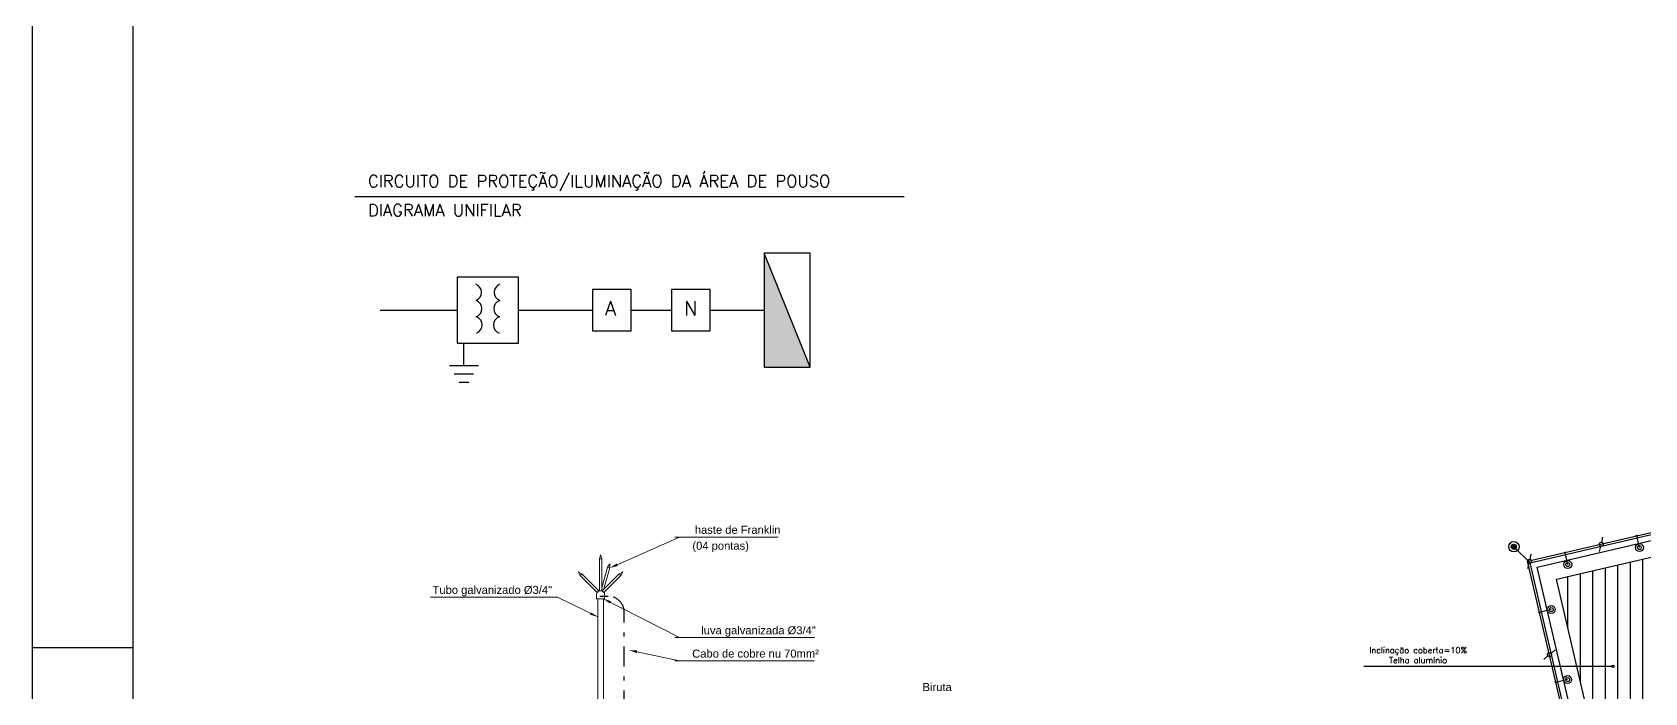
# Model space of a CAD drawing. Header units: millimetres. Extents: x 682 to 1119, y 341 to 434.
# Drawn here: x 779.51 to 819.82, y 370.04 to 386.56 of the extents above; entities that cross this region are included whole.
import ezdxf
from ezdxf.enums import TextEntityAlignment as Align

# ---------------------------------------------------------------- set-up
doc = ezdxf.new("R2010")
doc.units = ezdxf.units.MM
doc.linetypes.add('DASHDOT', pattern=[1, 0.5, -0.25, 0, -0.25])
for name, color, linetype in [('02', 2, 'Continuous'), ('04', 4, 'Continuous'), ('ALV', 6, 'Continuous'), ('AR-ALVENARIA_EM_VISTA-002-C', 2, 'Continuous'), ('AR-COBERTURA_EM_VISTA-002-C', 2, 'Continuous'), ('AR-INDICAÇÕES_GRÁFICAS-002-C', 2, 'Continuous'), ('AR-TEXTOS_ALTURA_6_0MM-005-C', 5, 'Continuous'), ('M', 2, 'Continuous'), ('Pena_1', 1, 'Continuous'), ('PENA_2', 2, 'Continuous'), ('PENA_6', 5, 'Continuous'), ('SIMBOLOS-ELETRICOS', 5, 'Continuous'), ('TEXTO', 2, 'Continuous')]:
    doc.layers.add(name, color=color, linetype=linetype)
for name, color, linetype, lineweight in [('ABRACADEIRAS', 1, 'Continuous', 20), ('AR-UNIDADE_TEXTO-002', 2, 'Continuous', 20), ('AR-UNIDADE_TEXTO_002', 2, 'Continuous', 20), ('REG60-100', 2, 'Continuous', 20)]:
    doc.layers.add(name, color=color, linetype=linetype, lineweight=lineweight)
doc.styles.add('ARIAL', font='arial.ttf')
doc.styles.add('REGUA60', font='simplex.shx')
doc.styles.add('REGUA80', font='simplex.shx')
doc.styles.add('ROMANS', font='romans')
doc.styles.add('T50', font='simplex.shx', dxfattribs={"height": 0.5})

# ---------------------------------------------------------------- blocks, each defined once
blk = doc.blocks.new('INDUNI1')
at = {"color": 0, "style": 'REGUA80', "flags": 8}
blk.add_attdef('NOME2', text='', height=1.8, dxfattribs=at).set_placement((0, -3.53), align=Align.CENTER)
at = {"layer": 'AR-UNIDADE_TEXTO_002', "style": 'REGUA60', "width": 1.2}
blk.add_attdef('AREA', text='', height=1.2, dxfattribs=at).set_placement((0, -5.8), align=Align.CENTER)
at = {"layer": 'AR-UNIDADE_TEXTO_002', "style": 'REGUA60', "width": 1.2, "flags": 8}
for tag, p in [('REVPAR', (0, -9.97)), ('PISO', (0, -7.94)), ('PEDIR', (0, -12.07))]:
    blk.add_attdef(tag, text='', height=1.2, dxfattribs=at).set_placement(p, align=Align.CENTER)
at = {"layer": 'REG60-100', "color": 0, "style": 'REGUA80', "flags": 8}
blk.add_attdef('NOME1', text='', height=1.8, dxfattribs=at).set_placement((0, -0.55), align=Align.CENTER)

msp = doc.modelspace()

# ---------------------------------------------------------------- hatches: boundary and pattern name
at = {"layer": '04'}
msp.add_hatch(color=256, dxfattribs=at).paths.add_polyline_path([(816.486, 373.691, 1), (816.616, 373.691, 1)])
at = {"layer": 'AR-COBERTURA_EM_VISTA-002-C', "linetype": 'ByBlock', "ltscale": 5}
h = msp.add_hatch(dxfattribs=at)
h.set_pattern_fill('ANSI31', color=1, scale=2.5, angle=45, style=0)
h.set_pattern_definition([(90, (435.4025, 385.5705), (-0.3125, 6e-17), [])])
h.paths.add_polyline_path([(832.484, 363.285), (832.484, 363.542), (823.794, 361.507), (824.891, 361.507)])
h.paths.add_polyline_path([(832.484, 362.361), (832.484, 362.515), (828.179, 361.507), (828.837, 361.507)], flags=17)
h.paths.add_polyline_path([(832.484, 362.515), (832.484, 362.772), (827.083, 361.507), (828.179, 361.507)])
h.paths.add_polyline_path([(832.484, 361.507), (832.484, 362.361), (828.837, 361.507)], flags=16)
h.paths.add_polyline_path([(831.381, 374.264), (831.381, 374.974), (831.681, 374.974), (831.681, 374.264)], flags=24)
h.paths.add_polyline_path([(831.381, 349.264), (831.381, 349.974), (831.681, 349.974), (831.681, 349.264)], flags=24)
h.paths.add_polyline_path([(831.381, 361.669), (831.381, 362.569), (831.681, 362.569), (831.681, 361.669)], flags=25)
h.paths.add_polyline_path([(830.488, 361.669), (830.488, 362.569), (830.788, 362.569), (830.788, 361.669)], flags=25)
h.paths.add_polyline_path([(829.464, 361.669), (829.464, 362.569), (829.764, 362.569), (829.764, 361.669)], flags=25)
h.paths.add_polyline_path([(823.554, 347.519), (832.484, 347.519), (832.484, 361.507), (828.837, 361.507), (820.723, 359.606)])
h.paths.add_polyline_path([(820.632, 359.996), (820.689, 359.752), (828.179, 361.507), (827.083, 361.507)])
h.paths.add_polyline_path([(820.689, 359.752), (820.723, 359.606), (828.837, 361.507), (828.179, 361.507)])
h.paths.add_polyline_path([(817.615, 372.879), (820.278, 361.507), (823.137, 361.507), (832.484, 363.696), (832.484, 376.362)])
h.paths.add_polyline_path([(820.278, 361.507), (820.427, 360.872), (823.137, 361.507)])
h.paths.add_polyline_path([(820.461, 360.726), (820.518, 360.483), (824.891, 361.507), (823.794, 361.507)])
h.paths.add_polyline_path([(820.427, 360.872), (820.461, 360.726), (823.794, 361.507), (823.137, 361.507)])
at = {"layer": 'PENA_2', "linetype": 'ByBlock', "ltscale": 5}
msp.add_hatch(color=256, dxfattribs=at).paths.add_polyline_path([(797.81, 378.181), (798.963, 378.181), (797.81, 381.037)])

# ---------------------------------------------------------------- linework, layer by layer
at = {"color": 4, "linetype": 'Continuous'}
for p, q in [((790.305, 378.227), (790.305, 378.786)), ((816.893, 373.327), (833.934, 377.319)), ((816.551, 373.69), (816.954, 373.289)), ((819.69, 373.671), (819.621, 373.962)), ((823.08, 346.915), (816.893, 373.327)), ((817.898, 373.246), (817.829, 373.537)), ((817.484, 372.118), (817.193, 372.049)), ((817.894, 370.367), (817.603, 370.298))]:
    msp.add_line(p, q, dxfattribs=at)
for centre in [(819.621, 373.962), (817.829, 373.537), (817.193, 372.049), (817.603, 370.298)]:
    msp.add_circle(centre, 0.0147, dxfattribs=at)
at = {"layer": '02', "linetype": 'Continuous'}
for p, q in [((816.954, 373.289), (833.947, 377.269)), ((817.134, 373.177), (833.964, 377.119)), ((823.118, 346.969), (816.954, 373.289)), ((823.237, 347.119), (817.134, 373.177))]:
    msp.add_line(p, q, dxfattribs=at)
at = {"layer": '04', "linetype": 'Continuous'}
for p, q in [((818.692, 373.57), (818.724, 373.703)), ((818.747, 373.801), (818.778, 373.934)), ((816.901, 373.145), (816.932, 373.278)), ((816.955, 373.376), (816.986, 373.509)), ((817.402, 370.959), (817.297, 370.871)), ((817.584, 371.112), (817.479, 371.024))]:
    msp.add_line(p, q, dxfattribs=at)
for points in [[(790.135, 378.786), (791.67, 378.786), (791.67, 380.432), (790.135, 380.432)], [(793.52, 379.09), (794.487, 379.09), (794.487, 380.128), (793.52, 380.128)], [(795.495, 379.09), (796.462, 379.09), (796.462, 380.128), (795.495, 380.128)]]:
    msp.add_lwpolyline(points, close=True, dxfattribs=at)
at = {"layer": '04'}
for centre, radius in [((816.551, 373.69), 0.13), ((819.69, 373.671), 0.0996), ((817.898, 373.246), 0.0996), ((817.484, 372.118), 0.0996), ((817.894, 370.367), 0.0996)]:
    msp.add_circle(centre, radius, dxfattribs=at)
at = {"layer": '04', "linetype": 'Continuous'}
for centre, radius in [((816.551, 373.69), 0.065), ((818.735, 373.752), 0.05), ((819.69, 373.671), 0.05), ((816.944, 373.327), 0.05), ((817.898, 373.246), 0.05), ((817.484, 372.118), 0.05), ((817.44, 370.992), 0.05), ((817.894, 370.367), 0.05)]:
    msp.add_circle(centre, radius, dxfattribs=at)
at = {"layer": 'ABRACADEIRAS'}
for p, q in [((794.137, 373.241), (795.691, 373.932)), ((795.573, 373.932), (798.159, 373.932)), ((793.69, 373.391), (793.72, 373.491)), ((793.69, 372.591), (793.69, 373.391)), ((793.75, 373.391), (793.69, 373.391)), ((793.72, 373.491), (793.75, 373.391)), ((793.75, 372.591), (793.75, 373.391)), ((793.896, 373.176), (793.953, 373.264)), ((793.953, 373.264), (793.954, 373.16)), ((793.214, 372.973), (793.164, 373.065)), ((793.164, 373.065), (793.256, 373.016)), ((793.256, 373.016), (793.214, 372.973)), ((793.638, 372.549), (793.214, 372.973)), ((793.68, 372.591), (793.256, 373.016)), ((793.75, 372.665), (793.896, 373.176)), ((793.76, 372.591), (794.184, 373.016)), ((793.803, 372.549), (794.227, 372.973)), ((793.804, 372.635), (793.954, 373.16)), ((793.954, 373.16), (793.896, 373.176)), ((794.276, 373.065), (794.184, 373.016)), ((794.184, 373.016), (794.227, 372.973)), ((794.227, 372.973), (794.276, 373.065)), ((793.62, 372.391), (793.62, 372.506)), ((793.638, 372.549), (793.68, 372.591)), ((793.68, 372.591), (793.76, 372.591)), ((793.76, 372.591), (793.803, 372.549)), ((793.82, 372.391), (793.82, 372.506)), ((792.641, 372.427), (789.471, 372.427)), ((793.65, 371.939), (792.641, 372.427)), ((793.62, 372.391), (793.82, 372.391)), ((793.65, 368.091), (793.65, 372.391)), ((793.79, 368.091), (793.79, 372.391)), ((793.79, 372.389), (795.691, 371.417)), ((795.573, 371.417), (799.072, 371.417)), ((794.626, 371.064), (795.691, 370.835)), ((795.573, 370.835), (799.072, 370.835))]:
    msp.add_line(p, q, dxfattribs=at)
for centre, start, end in [((793.68, 372.506), 135, 180), ((793.76, 372.506), 0, 45)]:
    msp.add_arc(centre, 0.06, start, end, dxfattribs=at)
for points in [[(794.15, 373.211), (794.123, 373.272), (793.954, 373.16)], [(794.15, 373.211), (794.123, 373.272), (793.954, 373.16)], [(793.454, 371.99), (793.481, 372.051), (793.65, 371.939)], [(793.953, 372.271), (793.983, 372.33), (793.79, 372.391)], [(793.953, 372.271), (793.983, 372.33), (793.79, 372.391)], [(794.619, 371.031), (794.633, 371.096), (794.43, 371.106)]]:
    msp.add_solid(points, dxfattribs=at)
at = {"layer": 'ALV'}
for p, q in [((788.208, 379.609), (790.135, 379.609)), ((791.67, 379.609), (793.52, 379.609)), ((794.487, 379.609), (795.495, 379.609)), ((796.462, 379.609), (797.81, 379.609))]:
    msp.add_line(p, q, dxfattribs=at)
at = {"layer": 'AR-ALVENARIA_EM_VISTA-002-C'}
for p, q in [((817.615, 372.879), (833.984, 376.713)), ((820.552, 360.337), (817.615, 372.879))]:
    msp.add_line(p, q, dxfattribs=at)
at = {"layer": 'AR-INDICAÇÕES_GRÁFICAS-002-C', "ltscale": 2}
msp.add_line((787.574, 382.453), (801.31, 382.453), dxfattribs=at)
at = {"layer": 'M'}
for centre, start, end in [((790.53, 380.052), 290.7281, 71.2729), ((791.275, 380.052), 108.7271, 249.2719), ((790.537, 379.646), 290.7281, 71.2729), ((791.268, 379.646), 108.7271, 249.2719), ((790.544, 379.239), 290.7281, 71.2729), ((791.26, 379.239), 108.7271, 249.2719)]:
    msp.add_arc(centre, 0.216, start, end, dxfattribs=at)
at = {"layer": 'Pena_1'}
msp.add_line((812.799, 370.7), (819.026, 370.7), dxfattribs=at)
msp.add_circle((819.026, 370.7), 0.0285, dxfattribs=at)
at = {"layer": 'PENA_2'}
for p, q in [((779.514, 425.169), (779.514, 341.169)), ((779.536, 371.169), (782.036, 371.169))]:
    msp.add_line(p, q, dxfattribs=at)
at = {"layer": 'PENA_2', "linetype": 'ByBlock', "ltscale": 5}
for p, q in [((798.963, 378.181), (797.81, 381.037)), ((789.941, 378.227), (790.67, 378.227)), ((790.062, 378.017), (790.548, 378.017)), ((790.184, 377.807), (790.427, 377.807))]:
    msp.add_line(p, q, dxfattribs=at)
msp.add_lwpolyline([(797.81, 378.181), (798.963, 378.181), (798.963, 381.037), (797.81, 381.037)], close=True, dxfattribs=at)
at = {"layer": 'PENA_6'}
msp.add_line((782.036, 342.169), (782.036, 424.169), dxfattribs=at)
at = {"layer": 'SIMBOLOS-ELETRICOS', "linetype": 'DASHDOT'}
msp.add_lwpolyline([(795.152, 368.099), (794.712, 368.099, -0.414214), (794.312, 368.499), (794.312, 368.499), (794.312, 372.049, 0.414214), (793.912, 372.449), (793.702, 372.449)], format="xyb", dxfattribs=at)

# ---------------------------------------------------------------- block references
at = {"layer": 'AR-UNIDADE_TEXTO-002'}
ref = msp.add_blockref('INDUNI1', (814.155, 371.072), dxfattribs=dict(at, xscale=-0.08333333333575865, yscale=0.08333333333325754, zscale=0.08333333333333334))
ref.add_attrib('NOME1', 'Inclinação coberta=10%', dxfattribs={"color": 0, "height": 0.15, "style": 'REGUA80', "flags": 8}).set_placement((814.155, 371.026), align=Align.CENTER)
ref.add_attrib('NOME2', 'Telha alumínio', dxfattribs={"layer": '0', "color": 0, "height": 0.15, "style": 'REGUA80', "flags": 8}).set_placement((814.155, 370.777), align=Align.CENTER)

# ---------------------------------------------------------------- texts
at = {"layer": 'ABRACADEIRAS', "style": 'ARIAL'}
for s, p in [('haste de Franklin', (798.219, 374.015)), ('Tubo galvanizado %%c3/4" ', (792.586, 372.511)), ('luva galvanizada %%c3/4" ', (799.178, 371.501)), ('Cabo de cobre nu 70mm²', (799.178, 370.919)), ('Biruta', (802.498, 370.081))]:
    msp.add_text(s, height=0.2, dxfattribs=at).set_placement(p, align=Align.RIGHT)
msp.add_text('(04 pontas)', height=0.2, dxfattribs=at).set_placement((796.015, 373.616))
at = {"layer": 'AR-TEXTOS_ALTURA_6_0MM-005-C', "style": 'T50'}
for s, p in [('CIRCUITO DE PROTEÇÃO/ILUMINAÇÃO DA ÁREA DE POUSO', (787.906, 382.687)), ('DIAGRAMA UNIFILAR', (787.906, 381.957))]:
    msp.add_text(s, height=0.3, dxfattribs=at).set_placement(p)
at = {"layer": 'TEXTO', "color": 2, "style": 'ROMANS'}
for s, p in [('A', (793.828, 379.477)), ('N', (795.803, 379.477))]:
    msp.add_text(s, height=0.36, dxfattribs=at).set_placement(p)

doc.saveas('drawing.dxf')
